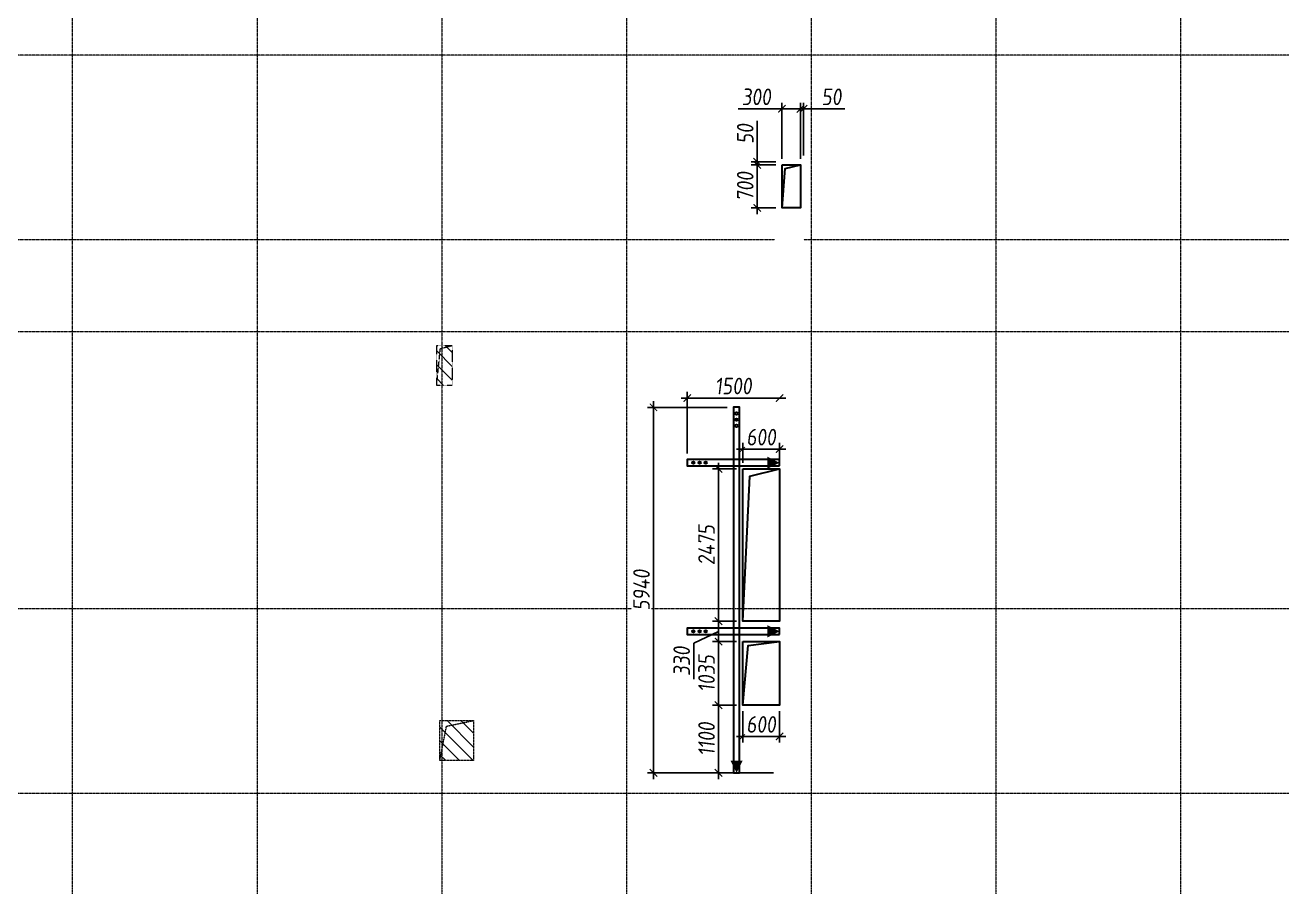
# Model space of a CAD drawing. Header units: millimetres. Extents: x -233751 to 529254, y -907864 to 285890.
# Drawn here: x -72059 to -51536, y -109915 to -95915 of the extents above; entities that cross this region are included whole.
import ezdxf

# ---------------------------------------------------------------- set-up
doc = ezdxf.new("R2010")
doc.units = ezdxf.units.MM
doc.linetypes.add('ADSK_Штриховая_ш2 п1', pattern=[3, 2, -1])
doc.linetypes.add('осевая', pattern=[2, 1.25, -0.25, 0.25, -0.25])
doc.layers.get('0').update_dxf_attribs({"lineweight": 30})
doc.layers.get('Defpoints').update_dxf_attribs({"lineweight": 0})
for name, color, linetype, lineweight in [('КР_Металл', 3, 'Continuous', 30), ('КР_Новые отверстия', 5, 'Continuous', 30), ('КР_Оси', 7, 'Continuous', 5), ('КР_Размеры отверстия', 7, 'Continuous', 5), ('КР_Размеры усиление', 1, 'Continuous', 5), ('КР_Сущ отверстия', 6, 'Continuous', 15), ('КР_Тонкая', 250, 'Continuous', 0)]:
    doc.layers.add(name, color=color, linetype=linetype, lineweight=lineweight)
doc.styles.add('ISOCPEUR', font='isocpeur.ttf', dxfattribs={"width": 0.85, "oblique": 7})
doc.dimstyles.new('R_100', dxfattribs={"dimtxt": 270, "dimasz": 120, "dimexe": 100, "dimexo": 100, "dimgap": 60, "dimtad": 1, "dimdec": 0, "dimrnd": 5, "dimzin": 0, "dimdsep": 46, "dimtxsty": 'ISOCPEUR', "dimblk": 'ARCHTICK', "dimcen": 0, "dimdle": 100, "dimclrd": 256, "dimclre": 256, "dimclrt": 256, "dimadec": 0, "dimazin": 0, "dimtfac": 2, "dimtdec": 0, "dimtmove": 0, "dimatfit": 3, "dimfxl": 1, "dimtvp": 3, "dimtfill": 1, "dimtolj": 1, "dimtzin": 0, "dimarcsym": 0})

# ---------------------------------------------------------------- blocks, each defined once
blk = doc.blocks.new('*U2145')
at = {"color": 0, "linetype": 'ByBlock', "lineweight": -2, "ltscale": 10}
blk.add_line((0, 0), (-35117, 0), dxfattribs=at)
blk = doc.blocks.new('*U2146')
at = {"color": 0, "linetype": 'ByBlock', "lineweight": -2, "ltscale": 10}
blk.add_line((0, 0), (-35117, 0), dxfattribs=at)
blk = doc.blocks.new('*U2147')
at = {"color": 0, "linetype": 'ByBlock', "lineweight": -2, "ltscale": 10}
blk.add_line((0, 0), (-35117, 0), dxfattribs=at)
blk = doc.blocks.new('*U2148')
at = {"color": 0, "linetype": 'ByBlock', "lineweight": -2, "ltscale": 10}
blk.add_line((0, 0), (-35117, 0), dxfattribs=at)
blk = doc.blocks.new('*U2149')
at = {"color": 0, "linetype": 'ByBlock', "lineweight": -2, "ltscale": 10}
blk.add_line((0, 0), (-35117, 0), dxfattribs=at)
blk = doc.blocks.new('*U2161')
at = {"color": 0, "linetype": 'ByBlock', "lineweight": -2, "ltscale": 10}
blk.add_line((0, 0), (0, -53278), dxfattribs=at)
blk = doc.blocks.new('*U2162')
at = {"color": 0, "linetype": 'ByBlock', "lineweight": -2, "ltscale": 10}
blk.add_line((0, 0), (0, -53278), dxfattribs=at)
blk = doc.blocks.new('*U2163')
at = {"color": 0, "linetype": 'ByBlock', "lineweight": -2, "ltscale": 10}
blk.add_line((0, 0), (0, -53278), dxfattribs=at)
blk = doc.blocks.new('*U2164')
at = {"color": 0, "linetype": 'ByBlock', "lineweight": -2, "ltscale": 10}
blk.add_line((0, 0), (0, -53278), dxfattribs=at)
blk = doc.blocks.new('*U2165')
at = {"color": 0, "linetype": 'ByBlock', "lineweight": -2, "ltscale": 10}
blk.add_line((0, 0), (0, -53278), dxfattribs=at)
blk = doc.blocks.new('*U2166')
at = {"color": 0, "linetype": 'ByBlock', "lineweight": -2, "ltscale": 10}
blk.add_line((0, 0), (0, -53278), dxfattribs=at)
blk = doc.blocks.new('*U2167')
at = {"color": 0, "linetype": 'ByBlock', "lineweight": -2, "ltscale": 10}
blk.add_line((0, 0), (0, -53278), dxfattribs=at)
blk = doc.blocks.new('_ArchTick')
at = {"color": 0, "linetype": 'ByBlock', "const_width": 0.15}
blk.add_lwpolyline([(-0.5, -0.5), (0.5, 0.5)], dxfattribs=at)
blk = doc.blocks.new('*D1189')
at = {"layer": 'Defpoints', "color": 0, "transparency": 16777216}
for p in [(-59768, -98184), (-59768, -98884)]:
    blk.add_point(p, dxfattribs=at)
at = {"layer": 'КР_Размеры отверстия', "lineweight": -2, "transparency": 16777216}
for p, q in [((-60169, -98984), (-60169, -98084)), ((-59868, -98184), (-60269, -98184)), ((-59868, -98884), (-60269, -98884))]:
    blk.add_line(p, q, dxfattribs=at)
at = {"layer": 'КР_Размеры отверстия', "lineweight": -2, "transparency": 16777216, "xscale": 120, "yscale": 120, "zscale": 120}
for p, rotation in [((-60169, -98184), 90), ((-60169, -98884), 270)]:
    blk.add_blockref('_ArchTick', p, dxfattribs=dict(at, rotation=rotation))
at = {"layer": 'КР_Размеры отверстия', "transparency": 16777216, "insert": (-60364, -98534), "char_height": 270, "attachment_point": 5, "rotation": 90, "style": 'ISOCPEUR', "bg_fill": 3, "box_fill_scale": 1.1, "bg_fill_color": 256, "bg_fill_true_color": 13158600, "bg_fill_transparency": 0}
blk.add_mtext('\\A1;700', dxfattribs=at)
at = {"layer": 'Defpoints', "color": 0, "transparency": 16777216}
blk.add_point((-60169, -98184), dxfattribs=at)
blk = doc.blocks.new('*D1190')
at = {"layer": 'Defpoints', "color": 0, "transparency": 16777216}
for p in [(-60169, -98134), (-59768, -98134), (-59768, -98184)]:
    blk.add_point(p, dxfattribs=at)
at = {"layer": 'КР_Размеры отверстия', "lineweight": -2, "transparency": 16777216}
for p, q in [((-60169, -98134), (-60169, -97466)), ((-59868, -98134), (-60269, -98134)), ((-59868, -98184), (-60269, -98184)), ((-60169, -98184), (-60169, -98134)), ((-60169, -98184), (-60169, -98304))]:
    blk.add_line(p, q, dxfattribs=at)
at = {"layer": 'КР_Размеры отверстия', "lineweight": -2, "transparency": 16777216, "xscale": 120, "yscale": 120, "zscale": 120}
for p, rotation in [((-60169, -98134), 270), ((-60169, -98184), 90)]:
    blk.add_blockref('_ArchTick', p, dxfattribs=dict(at, rotation=rotation))
at = {"layer": 'КР_Размеры отверстия', "transparency": 16777216, "insert": (-60364, -97680), "char_height": 270, "attachment_point": 5, "rotation": 90, "style": 'ISOCPEUR', "bg_fill": 3, "box_fill_scale": 1.1, "bg_fill_color": 256, "bg_fill_true_color": 13158600, "bg_fill_transparency": 0}
blk.add_mtext('\\A1;50', dxfattribs=at)
blk = doc.blocks.new('*D1152')
at = {"layer": 'Defpoints', "color": 0, "transparency": 16777216}
for p in [(-59416, -97273), (-59468, -98184), (-59416, -98134)]:
    blk.add_point(p, dxfattribs=at)
at = {"layer": 'КР_Размеры отверстия', "lineweight": -2, "transparency": 16777216}
for p, q in [((-59468, -97273), (-59588, -97273)), ((-59468, -98084), (-59468, -97173)), ((-59468, -97273), (-59416, -97273)), ((-59416, -98034), (-59416, -97173)), ((-59416, -97273), (-58747, -97273))]:
    blk.add_line(p, q, dxfattribs=at)
at = {"layer": 'КР_Размеры отверстия', "lineweight": -2, "transparency": 16777216, "xscale": 120, "yscale": 120, "zscale": 120}
blk.add_blockref('_ArchTick', (-59468, -97273), dxfattribs=at)
at = {"layer": 'КР_Размеры отверстия', "lineweight": -2, "transparency": 16777216, "xscale": 120, "yscale": 120, "zscale": 120, "rotation": 180}
blk.add_blockref('_ArchTick', (-59416, -97273), dxfattribs=at)
at = {"layer": 'КР_Размеры отверстия', "transparency": 16777216, "insert": (-58962, -97078), "char_height": 270, "attachment_point": 5, "style": 'ISOCPEUR', "bg_fill": 3, "box_fill_scale": 1.1, "bg_fill_color": 256, "bg_fill_true_color": 13158600, "bg_fill_transparency": 0}
blk.add_mtext('\\A1;50', dxfattribs=at)
blk = doc.blocks.new('*D1191')
at = {"layer": 'Defpoints', "color": 0, "transparency": 16777216}
for p in [(-59768, -97273), (-59768, -98184), (-59468, -98184)]:
    blk.add_point(p, dxfattribs=at)
at = {"layer": 'КР_Размеры отверстия', "lineweight": -2, "transparency": 16777216}
for p, q in [((-59768, -97273), (-60477, -97273)), ((-59768, -98084), (-59768, -97173)), ((-59368, -97273), (-59768, -97273)), ((-59468, -98084), (-59468, -97173))]:
    blk.add_line(p, q, dxfattribs=at)
at = {"layer": 'КР_Размеры отверстия', "lineweight": -2, "transparency": 16777216, "xscale": 120, "yscale": 120, "zscale": 120, "rotation": 180}
blk.add_blockref('_ArchTick', (-59768, -97273), dxfattribs=at)
at = {"layer": 'КР_Размеры отверстия', "lineweight": -2, "transparency": 16777216, "xscale": 120, "yscale": 120, "zscale": 120}
blk.add_blockref('_ArchTick', (-59468, -97273), dxfattribs=at)
at = {"layer": 'КР_Размеры отверстия', "transparency": 16777216, "insert": (-60183, -97078), "char_height": 270, "attachment_point": 5, "style": 'ISOCPEUR', "bg_fill": 3, "box_fill_scale": 1.1, "bg_fill_color": 256, "bg_fill_true_color": 13158600, "bg_fill_transparency": 0}
blk.add_mtext('\\A1;300', dxfattribs=at)
blk = doc.blocks.new('*D1148')
at = {"layer": 'Defpoints', "color": 0, "transparency": 16777216}
for p in [(-60405, -103124), (-60798, -105599), (-60405, -105599)]:
    blk.add_point(p, dxfattribs=at)
at = {"layer": 'КР_Размеры отверстия', "lineweight": -2, "transparency": 16777216}
for p, q in [((-60798, -103024), (-60798, -105699)), ((-60505, -103124), (-60898, -103124)), ((-60505, -105599), (-60898, -105599))]:
    blk.add_line(p, q, dxfattribs=at)
at = {"layer": 'КР_Размеры отверстия', "lineweight": -2, "transparency": 16777216, "xscale": 120, "yscale": 120, "zscale": 120}
for p, rotation in [((-60798, -103124), 90), ((-60798, -105599), 270)]:
    blk.add_blockref('_ArchTick', p, dxfattribs=dict(at, rotation=rotation))
at = {"layer": 'КР_Размеры отверстия', "transparency": 16777216, "insert": (-60993, -104362), "char_height": 270, "attachment_point": 5, "rotation": 90, "style": 'ISOCPEUR', "bg_fill": 3, "box_fill_scale": 1.1, "bg_fill_color": 256, "bg_fill_true_color": 13158600, "bg_fill_transparency": 0}
blk.add_mtext('\\A1;2475', dxfattribs=at)
blk = doc.blocks.new('*D1149')
at = {"layer": 'Defpoints', "color": 0, "transparency": 16777216}
for p in [(-60405, -105930), (-60798, -106964), (-60405, -106964)]:
    blk.add_point(p, dxfattribs=at)
at = {"layer": 'КР_Размеры отверстия', "lineweight": -2, "transparency": 16777216}
for p, q in [((-60798, -105830), (-60798, -107064)), ((-60505, -105930), (-60898, -105930)), ((-60505, -106964), (-60898, -106964))]:
    blk.add_line(p, q, dxfattribs=at)
at = {"layer": 'КР_Размеры отверстия', "lineweight": -2, "transparency": 16777216, "xscale": 120, "yscale": 120, "zscale": 120}
for p, rotation in [((-60798, -105930), 90), ((-60798, -106964), 270)]:
    blk.add_blockref('_ArchTick', p, dxfattribs=dict(at, rotation=rotation))
at = {"layer": 'КР_Размеры отверстия', "transparency": 16777216, "insert": (-60993, -106447), "char_height": 270, "attachment_point": 5, "rotation": 90, "style": 'ISOCPEUR', "bg_fill": 3, "box_fill_scale": 1.1, "bg_fill_color": 256, "bg_fill_true_color": 13158600, "bg_fill_transparency": 0}
blk.add_mtext('\\A1;1035', dxfattribs=at)
blk = doc.blocks.new('*D1150')
at = {"layer": 'Defpoints', "color": 0, "transparency": 16777216}
for p in [(-60798, -105599), (-60405, -105599), (-60405, -105930)]:
    blk.add_point(p, dxfattribs=at)
at = {"layer": 'КР_Размеры отверстия', "lineweight": -2, "transparency": 16777216}
for p, q in [((-60505, -105599), (-60898, -105599)), ((-60798, -106030), (-60798, -105499)), ((-60798, -105765), (-61201, -105955)), ((-61201, -105955), (-61201, -106544)), ((-60505, -105930), (-60898, -105930))]:
    blk.add_line(p, q, dxfattribs=at)
at = {"layer": 'КР_Размеры отверстия', "lineweight": -2, "transparency": 16777216, "xscale": 120, "yscale": 120, "zscale": 120}
for p, rotation in [((-60798, -105599), 90), ((-60798, -105930), 270)]:
    blk.add_blockref('_ArchTick', p, dxfattribs=dict(at, rotation=rotation))
at = {"layer": 'КР_Размеры отверстия', "transparency": 16777216, "insert": (-61396, -106250), "char_height": 270, "attachment_point": 5, "rotation": 90, "style": 'ISOCPEUR', "bg_fill": 3, "box_fill_scale": 1.1, "bg_fill_color": 256, "bg_fill_true_color": 13158600, "bg_fill_transparency": 0}
blk.add_mtext('\\A1;330', dxfattribs=at)
blk = doc.blocks.new('*D1151')
at = {"layer": 'Defpoints', "color": 0, "transparency": 16777216}
for p in [(-60405, -106964), (-59806, -106964)]:
    blk.add_point(p, dxfattribs=at)
at = {"layer": 'КР_Размеры отверстия', "lineweight": -2, "transparency": 16777216}
for p, q in [((-60405, -107064), (-60405, -107572)), ((-59806, -107064), (-59806, -107572)), ((-60505, -107472), (-59706, -107472))]:
    blk.add_line(p, q, dxfattribs=at)
at = {"layer": 'КР_Размеры отверстия', "lineweight": -2, "transparency": 16777216, "xscale": 120, "yscale": 120, "zscale": 120, "rotation": 180}
blk.add_blockref('_ArchTick', (-60405, -107472), dxfattribs=at)
at = {"layer": 'КР_Размеры отверстия', "lineweight": -2, "transparency": 16777216, "xscale": 120, "yscale": 120, "zscale": 120}
blk.add_blockref('_ArchTick', (-59806, -107472), dxfattribs=at)
at = {"layer": 'КР_Размеры отверстия', "transparency": 16777216, "insert": (-60106, -107277), "char_height": 270, "attachment_point": 5, "style": 'ISOCPEUR', "bg_fill": 3, "box_fill_scale": 1.1, "bg_fill_color": 256, "bg_fill_true_color": 13158600, "bg_fill_transparency": 0}
blk.add_mtext('\\A1;600', dxfattribs=at)
at = {"layer": 'Defpoints', "color": 0, "transparency": 16777216}
blk.add_point((-59806, -107472), dxfattribs=at)
blk = doc.blocks.new('*D1165')
at = {"layer": 'Defpoints', "color": 0, "transparency": 16777216}
for p in [(-60405, -103124), (-59806, -103124)]:
    blk.add_point(p, dxfattribs=at)
at = {"layer": 'КР_Размеры отверстия', "lineweight": -2, "transparency": 16777216}
for p, q in [((-60505, -102803), (-59706, -102803)), ((-60405, -103024), (-60405, -102703)), ((-59806, -103024), (-59806, -102703))]:
    blk.add_line(p, q, dxfattribs=at)
at = {"layer": 'КР_Размеры отверстия', "lineweight": -2, "transparency": 16777216, "xscale": 120, "yscale": 120, "zscale": 120, "rotation": 180}
blk.add_blockref('_ArchTick', (-60405, -102803), dxfattribs=at)
at = {"layer": 'КР_Размеры отверстия', "lineweight": -2, "transparency": 16777216, "xscale": 120, "yscale": 120, "zscale": 120}
blk.add_blockref('_ArchTick', (-59806, -102803), dxfattribs=at)
at = {"layer": 'КР_Размеры отверстия', "transparency": 16777216, "insert": (-60105, -102608), "char_height": 270, "attachment_point": 5, "style": 'ISOCPEUR', "bg_fill": 3, "box_fill_scale": 1.1, "bg_fill_color": 256, "bg_fill_true_color": 13158600, "bg_fill_transparency": 0}
blk.add_mtext('\\A1;600', dxfattribs=at)
at = {"layer": 'Defpoints', "color": 0, "transparency": 16777216}
blk.add_point((-59806, -102803), dxfattribs=at)
blk = doc.blocks.new('*D1235')
at = {"layer": 'Defpoints', "color": 0, "transparency": 16777216}
for p in [(-60405, -106964), (-60798, -108064), (-59806, -108064)]:
    blk.add_point(p, dxfattribs=at)
at = {"layer": 'КР_Размеры отверстия', "lineweight": -2, "transparency": 16777216}
for p, q in [((-60798, -106864), (-60798, -108164)), ((-60505, -106964), (-60898, -106964)), ((-59906, -108064), (-60898, -108064))]:
    blk.add_line(p, q, dxfattribs=at)
at = {"layer": 'КР_Размеры отверстия', "lineweight": -2, "transparency": 16777216, "xscale": 120, "yscale": 120, "zscale": 120}
for p, rotation in [((-60798, -106964), 90), ((-60798, -108064), 270)]:
    blk.add_blockref('_ArchTick', p, dxfattribs=dict(at, rotation=rotation))
at = {"layer": 'КР_Размеры отверстия', "transparency": 16777216, "insert": (-60993, -107514), "char_height": 270, "attachment_point": 5, "rotation": 90, "style": 'ISOCPEUR', "bg_fill": 3, "box_fill_scale": 1.1, "bg_fill_color": 256, "bg_fill_true_color": 13158600, "bg_fill_transparency": 0}
blk.add_mtext('\\A1;1100', dxfattribs=at)
blk = doc.blocks.new('*D1332')
at = {"layer": 'Defpoints', "color": 0, "transparency": 16777216}
for p in [(-61305, -101973), (-59806, -101973), (-61305, -102974)]:
    blk.add_point(p, dxfattribs=at)
at = {"layer": 'КР_Размеры усиление', "color": 3, "lineweight": -2, "transparency": 16777216}
for p, q in [((-59706, -101973), (-61405, -101973)), ((-61305, -102874), (-61305, -101873))]:
    blk.add_line(p, q, dxfattribs=at)
at = {"layer": 'КР_Размеры усиление', "color": 3, "lineweight": -2, "transparency": 16777216, "xscale": 120, "yscale": 120, "zscale": 120, "rotation": 180}
blk.add_blockref('_ArchTick', (-61305, -101973), dxfattribs=at)
at = {"layer": 'КР_Размеры усиление', "color": 3, "lineweight": -2, "transparency": 16777216, "xscale": 120, "yscale": 120, "zscale": 120}
blk.add_blockref('_ArchTick', (-59806, -101973), dxfattribs=at)
at = {"layer": 'КР_Размеры усиление', "color": 3, "transparency": 16777216, "insert": (-60556, -101778), "char_height": 270, "attachment_point": 5, "style": 'ISOCPEUR', "bg_fill": 3, "box_fill_scale": 1.1, "bg_fill_color": 256, "bg_fill_true_color": 13158600, "bg_fill_transparency": 0}
blk.add_mtext('\\A1;1500', dxfattribs=at)
blk = doc.blocks.new('*D1337')
at = {"layer": 'Defpoints', "color": 0, "transparency": 16777216}
for p in [(-61854, -102124), (-60555, -102124), (-60555, -108064)]:
    blk.add_point(p, dxfattribs=at)
at = {"layer": 'КР_Размеры усиление', "lineweight": -2, "transparency": 16777216}
for p, q in [((-60655, -102124), (-61954, -102124)), ((-61854, -108164), (-61854, -102024)), ((-60655, -108064), (-61954, -108064))]:
    blk.add_line(p, q, dxfattribs=at)
at = {"layer": 'КР_Размеры усиление', "lineweight": -2, "transparency": 16777216, "xscale": 120, "yscale": 120, "zscale": 120}
for p, rotation in [((-61854, -102124), 90), ((-61854, -108064), 270)]:
    blk.add_blockref('_ArchTick', p, dxfattribs=dict(at, rotation=rotation))
at = {"layer": 'КР_Размеры усиление', "transparency": 16777216, "insert": (-62049, -105094), "char_height": 270, "attachment_point": 5, "rotation": 90, "style": 'ISOCPEUR', "bg_fill": 3, "box_fill_scale": 1.1, "bg_fill_color": 256, "bg_fill_true_color": 13158600, "bg_fill_transparency": 0}
blk.add_mtext('\\A1;5940', dxfattribs=at)

msp = doc.modelspace()

# ---------------------------------------------------------------- hatches: boundary and pattern name
at = {"layer": 'КР_Металл', "lineweight": 5}
h = msp.add_hatch(color=6, dxfattribs=at)
h.dxf.hatch_style = 1
h.paths.add_polyline_path([(-59805.7, -105764.2), (-60005.7, -105664.2), (-60005.7, -105864.2)])
at = {"layer": 'КР_Сущ отверстия'}
h = msp.add_hatch(dxfattribs=at)
h.set_pattern_fill('ANSI31', scale=50, angle=90)
h.paths.add_polyline_path([(-65125.8, -101119.3), (-65375.8, -101119.3), (-65375.8, -101769.3), (-65125.8, -101769.3)])
h = msp.add_hatch(dxfattribs=at)
h.set_pattern_fill('ANSI31', scale=50, angle=90)
h.paths.add_polyline_path([(-64775.8, -107214.3), (-65325.8, -107214.3), (-65325.8, -107864.3), (-64775.8, -107864.3)])

# ---------------------------------------------------------------- linework, layer by layer
at = {"layer": 'КР_Металл', "color": 1}
msp.add_circle((-60505.3, -102223.9), 20, dxfattribs=at)
at = {"layer": 'КР_Новые отверстия'}
for points in [[(-59765.9, -98184.3), (-59465.9, -98184.3), (-59465.9, -98884.3), (-59765.9, -98884.3)], [(-60405.2, -103123.9), (-59805.7, -103123.9), (-59805.7, -105599.2), (-60405.2, -105599.2)], [(-60405.3, -105930.4), (-59805.7, -105930.4), (-59805.7, -106964.3), (-60405.3, -106964.3)]]:
    msp.add_lwpolyline(points, close=True, dxfattribs=at)
for points in [[(-59765.9, -98884.3), (-59716.7, -98241.8), (-59465.9, -98184.3)], [(-60405.2, -105599.2), (-60287, -103240), (-59805.7, -103123.9)], [(-60405.3, -106964.3), (-60315.5, -105996.6), (-59805.7, -105930.4)]]:
    msp.add_lwpolyline(points, dxfattribs=at)
at = {"layer": 'КР_Сущ отверстия', "linetype": 'ADSK_Штриховая_ш2 п1', "ltscale": 0.3}
msp.add_lwpolyline([(-65375.8, -101119.3), (-65125.8, -101119.3), (-65125.8, -101769.3), (-65375.8, -101769.3)], close=True, dxfattribs=at)
msp.add_lwpolyline([(-65375.8, -101769.3), (-65316.9, -101171.2), (-65125.8, -101119.3)], dxfattribs=at)
at = {"layer": 'КР_Сущ отверстия', "linetype": 'ADSK_Штриховая_ш2 п1', "ltscale": 0.25}
msp.add_lwpolyline([(-65325.8, -107214.3), (-64775.8, -107214.3), (-64775.8, -107864.3), (-65325.8, -107864.3)], close=True, dxfattribs=at)
at = {"layer": 'КР_Сущ отверстия', "linetype": 'ADSK_Штриховая_ш2 п1'}
msp.add_lwpolyline([(-65325.8, -107864.3), (-65215.6, -107305.7), (-64775.8, -107214.3)], dxfattribs=at)

# ---------------------------------------------------------------- block references
at = {"layer": 'КР_Оси', "linetype": 'осевая'}
for name, p in [('*U2161', (-71294.5, -65636.9)), ('*U2162', (-68294.5, -65636.9)), ('*U2163', (-65294.5, -65636.9)), ('*U2164', (-62294.5, -65636.9)), ('*U2165', (-59294.5, -65636.9)), ('*U2166', (-56294.5, -65636.9)), ('*U2167', (-53294.5, -65636.9)), ('*U2149', (-51535.7, -96399.3)), ('*U2148', (-51535.7, -99399.3)), ('*U2147', (-51535.7, -100899.3)), ('*U2146', (-51535.7, -105399.3)), ('*U2145', (-51535.7, -108399.3))]:
    msp.add_blockref(name, p, dxfattribs=at)

# ---------------------------------------------------------------- next in the draw order: dimensions: what is measured, and where the dimension line sits
at = {"layer": 'КР_Размеры отверстия'}
dim = msp.add_linear_dim(base=(-59415.9, -97272.6), p1=(-59468.2, -98184.3), p2=(-59415.9, -98134.3), dimstyle='R_100', override={"dimpost": '\\X'}, dxfattribs=at)
dim.commit()
dim.dimension.update_dxf_attribs({"geometry": '*D1152', "text_midpoint": (-58961.6, -97077.6)})
for base, p1, p2, picture, middle in [((-60168.6, -98184.3), (-59768.2, -98884.3), (-59768.2, -98184.3), '*D1189', (-60363.6, -98534.3)), ((-60797.8, -105599.2), (-60405.2, -103123.9), (-60405.2, -105599.2), '*D1148', (-60992.8, -104361.6)), ((-60797.8, -106964.3), (-60405.3, -105930.4), (-60405.3, -106964.3), '*D1149', (-60992.8, -106447.4))]:
    dim = msp.add_linear_dim(base=base, p1=p1, p2=p2, angle=90, dimstyle='R_100', override={"dimpost": '\\X'}, dxfattribs=at)
    dim.commit()
    dim.dimension.update_dxf_attribs({"geometry": picture, "text_midpoint": middle})

# ---------------------------------------------------------------- next in the draw order: linework, layer by layer
at = {"layer": 'КР_Металл'}
for centre in [(-61205.3, -103024.3), (-61105.3, -103024.3), (-61005.3, -103024.3)]:
    msp.add_circle(centre, 20, dxfattribs=at)

# ---------------------------------------------------------------- next in the draw order: dimensions: what is measured, and where the dimension line sits
at = {"layer": 'КР_Размеры отверстия'}
for base, p1, p2, angle, picture, middle in [((-60168.6, -98134.3), (-59768.2, -98184.3), (-59768.2, -98134.3), 90, '*D1190', (-60363.6, -97680)), ((-59805.7, -107472.2), (-60405.3, -106964.3), (-59805.7, -106964.3), 180, '*D1151', (-60105.5, -107277.2))]:
    dim = msp.add_linear_dim(base=base, p1=p1, p2=p2, angle=angle, dimstyle='R_100', override={"dimpost": '\\X'}, dxfattribs=at)
    dim.commit()
    dim.dimension.update_dxf_attribs({"geometry": picture, "text_midpoint": middle})
dim = msp.add_linear_dim(base=(-59805.7242, -102803.2238), p1=(-60405.2094, -103123.9032), p2=(-59805.7242, -103123.9032), dimstyle='R_100', override={"dimpost": '\\X'}, dxfattribs=at)
dim.commit()
dim.dimension.update_dxf_attribs({"geometry": '*D1165', "text_midpoint": (-60105.4668, -102608.2238)})
dim = msp.add_linear_dim(base=(-60797.8, -105599.2), p1=(-60405.3, -105930.4), p2=(-60405.2, -105599.2), angle=90, dimstyle='R_100', override={"dimpost": '\\X', "dimtmove": 1}, dxfattribs=at)
dim.commit()
dim.dimension.update_dxf_attribs({"geometry": '*D1150', "text_midpoint": (-61200.5, -106015.1), "dimtype": 160})

# ---------------------------------------------------------------- next in the draw order: wipeouts: each hides what was drawn before it
msp.add_wipeout([(-60035.7, -100284.3), (-59415.9, -100284.3), (-59415.9, -98998.7), (-59815.9, -98971.8)]).dxf.layer = 'КР_Тонкая'

# ---------------------------------------------------------------- next in the draw order: linework, layer by layer
at = {"layer": 'КР_Металл'}
msp.add_lwpolyline([(-59805.7, -103074.3), (-59805.7, -102974.3), (-61305.3, -102974.3), (-61305.3, -103074.3)], close=True, dxfattribs=at)
at = {"layer": 'КР_Металл', "color": 1}
for centre in [(-60505.3, -102323.9), (-60505.3, -102423.9)]:
    msp.add_circle(centre, 20, dxfattribs=at)

# ---------------------------------------------------------------- next in the draw order: dimensions: what is measured, and where the dimension line sits
at = {"layer": 'КР_Размеры отверстия'}
dim = msp.add_linear_dim(base=(-59768.2, -97272.6), p1=(-59468.2, -98184.3), p2=(-59768.2, -98184.3), dimstyle='R_100', override={"dimpost": '\\X'}, dxfattribs=at)
dim.commit()
dim.dimension.update_dxf_attribs({"geometry": '*D1191', "text_midpoint": (-60182.8, -97077.6)})
dim = msp.add_linear_dim(base=(-60797.8, -108064.3), p1=(-60405.3, -106964.3), p2=(-59805.7, -108064.3), angle=90, dimstyle='R_100', override={"dimpost": '\\X', "dimtmove": 1}, dxfattribs=at)
dim.commit()
dim.dimension.update_dxf_attribs({"geometry": '*D1235', "text_midpoint": (-60992.8, -107514.3)})

# ---------------------------------------------------------------- next in the draw order: linework, layer by layer
at = {"layer": 'КР_Металл', "color": 1}
msp.add_lwpolyline([(-60555.3, -108064.3), (-60455.3, -108064.3), (-60455.3, -102123.9), (-60555.3, -102123.9)], close=True, dxfattribs=at)

# ---------------------------------------------------------------- next in the draw order: dimensions: what is measured, and where the dimension line sits
at = {"layer": 'КР_Размеры усиление'}
dim = msp.add_linear_dim(base=(-61305.3, -101973.2), p1=(-59805.7, -101973.2), p2=(-61305.3, -102974.3), dimstyle='R_100', override={"dimpost": '\\X', "dimclrd": 3, "dimclre": 3, "dimclrt": 3}, dxfattribs=at)
dim.commit()
dim.dimension.update_dxf_attribs({"geometry": '*D1332', "text_midpoint": (-60555.5, -101778.2)})

# ---------------------------------------------------------------- next in the draw order: hatches: boundary and pattern name
at = {"layer": 'КР_Металл', "lineweight": 5}
h = msp.add_hatch(color=6, dxfattribs=at)
h.dxf.hatch_style = 1
h.paths.add_polyline_path([(-59805.7, -103024.3), (-60005.7, -102924.3), (-60005.7, -103124.3)])

# ---------------------------------------------------------------- next in the draw order: dimensions: what is measured, and where the dimension line sits
at = {"layer": 'КР_Размеры усиление'}
dim = msp.add_linear_dim(base=(-61853.7, -102123.9), p1=(-60555.3, -108064.3), p2=(-60555.3, -102123.9), angle=90, dimstyle='R_100', override={"dimpost": '\\X'}, dxfattribs=at)
dim.commit()
dim.dimension.update_dxf_attribs({"geometry": '*D1337', "text_midpoint": (-62048.7, -105094.1)})

# ---------------------------------------------------------------- next in the draw order: hatches: boundary and pattern name
at = {"layer": 'КР_Металл', "lineweight": 5}
h = msp.add_hatch(color=6, dxfattribs=at)
h.dxf.hatch_style = 1
h.paths.add_polyline_path([(-60505.3, -108064.3), (-60405.3, -107864.3), (-60605.3, -107864.3)])

# ---------------------------------------------------------------- next in the draw order: linework, layer by layer
at = {"layer": 'КР_Металл'}
msp.add_lwpolyline([(-59805.7, -105814.2), (-59805.7, -105714.2), (-61305.3, -105714.2), (-61305.3, -105814.2)], close=True, dxfattribs=at)
for centre in [(-61205.3, -105764.2), (-61105.3, -105764.2), (-61005.3, -105764.2)]:
    msp.add_circle(centre, 20, dxfattribs=at)

doc.saveas('drawing.dxf')
